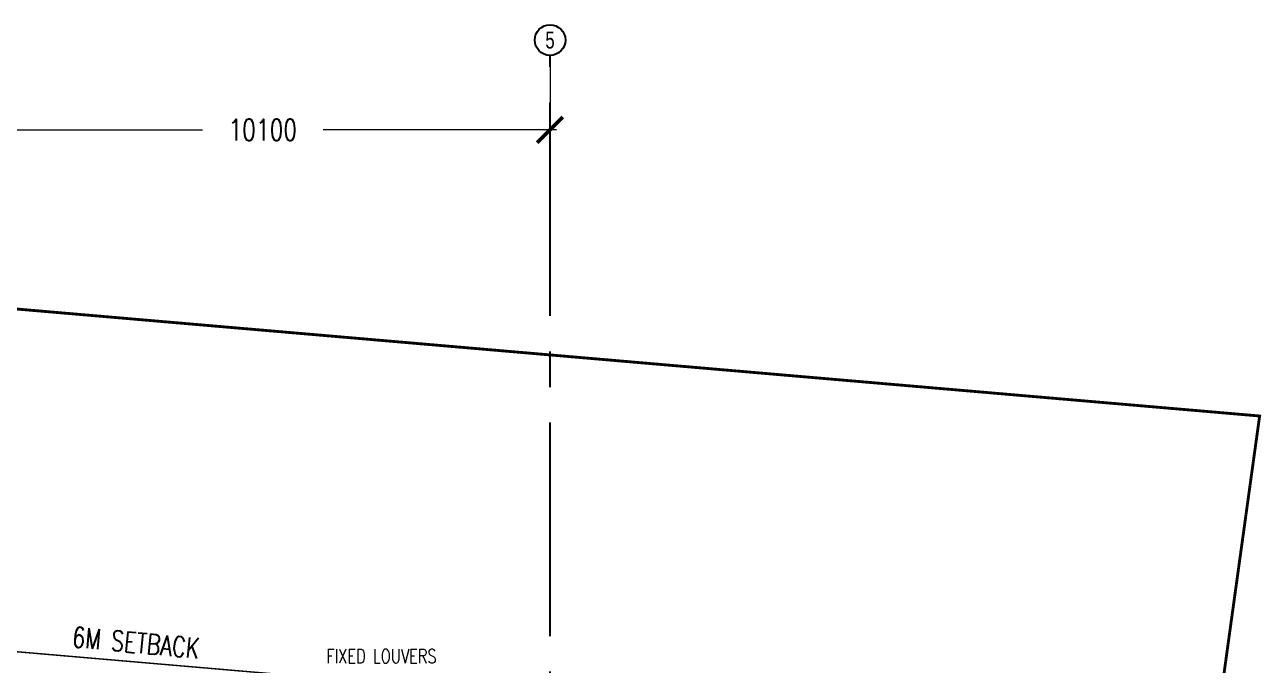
# Model space of a CAD drawing. Header units: millimetres. Extents: x -2076597 to 16308595, y -4402071 to 17875273.
# Drawn here: x -2033182 to -2011445, y -4276876 to -4265621 of the extents above; entities that cross this region are included whole.
import ezdxf
from ezdxf.enums import TextEntityAlignment as Align

# ---------------------------------------------------------------- set-up
doc = ezdxf.new("R2010")
doc.units = ezdxf.units.MM
for name, pattern in [('CENTER', [50.8, 31.75, -6.35, 6.35, -6.35]), ('CENTER2', [1.125, 0.75, -0.125, 0.125, -0.125]), ('DASHDOT', [1, 0.5, -0.25, 0, -0.25])]:
    doc.linetypes.add(name, pattern=pattern)
for name, color, linetype, lineweight in [('A- LIGHT LINE', 8, 'Continuous', 9), ('A-BOUNDARY LINES', 4, 'Continuous', 25), ('A-DETL-GENF', 92, 'Continuous', 9)]:
    doc.layers.add(name, color=color, linetype=linetype, lineweight=lineweight)
for name, color, linetype in [('A-GRIDTXT', 1, 'Continuous'), ('A-PODIUM LYT ARCH', 85, 'Continuous'), ('A-SETBACK', 3, 'Continuous'), ('A-SITE BOUNDARY', 7, 'CENTER'), ('A-TXTROOM', 3, 'Continuous'), ('S-GRID', 252, 'CENTER2')]:
    doc.layers.add(name, color=color, linetype=linetype)
doc.styles.add('ARIAL-GRID', font='arial.ttf', dxfattribs={"width": 0.7, "height": 15})
doc.styles.add('ROMANS', font='romans.shx', dxfattribs={"width": 0.75})
doc.dimstyles.new('DIMB-200', dxfattribs={"dimscale": 150, "dimtxt": 2.5, "dimasz": 3, "dimexe": 1.5, "dimexo": 0, "dimgap": 3, "dimtad": 0, "dimtoh": 1, "dimdec": 0, "dimzin": 0, "dimdsep": 46, "dimtxsty": 'ROMANS', "dimblk": 'ARCHTICK', "dimcen": 3, "dimdle": 0.75, "dimclrd": 8, "dimclre": 8, "dimclrt": 4, "dimazin": 0, "dimtfac": 1, "dimtdec": 0, "dimtix": 1, "dimtofl": 0, "dimtmove": 2, "dimatfit": 3, "dimldrblk": 'DOT', "dimfxl": 0, "dimtolj": 1, "dimtzin": 0, "dimarcsym": 0})

# ---------------------------------------------------------------- blocks, each defined once
blk = doc.blocks.new('_ArchTick')
at = {"color": 0, "linetype": 'ByBlock', "const_width": 0.15}
blk.add_lwpolyline([(-0.5, -0.5), (0.5, 0.5)], dxfattribs=at)
blk = doc.blocks.new('*D38')
at = {"layer": 'A-BOUNDARY LINES', "color": 8, "lineweight": -2, "transparency": 16777216}
for p, q in [((-3731116, -18616910), (-3731116, -18618445)), ((-3721016, -18616910), (-3721016, -18618445)), ((-3731229, -18618220), (-3727125, -18618220)), ((-3720904, -18618220), (-3725007, -18618220))]:
    blk.add_line(p, q, dxfattribs=at)
at = {"layer": 'Defpoints', "color": 0, "transparency": 16777216}
for p in [(-3731116, -18616910), (-3721016, -18616910), (-3731116, -18618220)]:
    blk.add_point(p, dxfattribs=at)
at = {"layer": 'A-BOUNDARY LINES', "color": 8, "lineweight": -2, "transparency": 16777216, "xscale": 450, "yscale": 450, "zscale": 450, "rotation": 180}
blk.add_blockref('_ArchTick', (-3731116, -18618220), dxfattribs=at)
at = {"layer": 'A-BOUNDARY LINES', "color": 8, "lineweight": -2, "transparency": 16777216, "xscale": 450, "yscale": 450, "zscale": 450}
blk.add_blockref('_ArchTick', (-3721016, -18618220), dxfattribs=at)
at = {"layer": 'A-BOUNDARY LINES', "color": 4, "transparency": 16777216, "insert": (-3726066, -18618220), "char_height": 375, "attachment_point": 5, "style": 'ROMANS'}
blk.add_mtext('\\A1;10100', dxfattribs=at)
blk = doc.blocks.new('_Dot')
at = {"color": 0, "linetype": 'ByBlock', "lineweight": -2}
blk.add_line((-0.5, 0), (-1, 0), dxfattribs=at)
at = {"color": 0, "linetype": 'ByBlock', "const_width": 0.5}
blk.add_lwpolyline([(-0.25, 0, 1), (0.25, 0, 1)], format="xyb", close=True, dxfattribs=at)
blk = doc.blocks.new('GRNO')
at = {"layer": 'A-GRIDTXT', "color": 8}
blk.add_circle((0, 0), 450, dxfattribs=at)
at = {"layer": 'A-GRIDTXT', "style": 'ARIAL-GRID', "width": 0.7}
blk.add_attdef('01', text='', height=350, dxfattribs=at).set_placement((0, 0), align=Align.MIDDLE_CENTER)
blk = doc.blocks.new('Family - ___-240295-0_ ground floor')
at = {"layer": 'A-SETBACK', "linetype": 'DASHDOT', "lineweight": -2, "ltscale": 2000, "const_width": 25}
blk.add_lwpolyline([(76480, 233663), (47866, 236124), (29166, 193452), (70915, 193452)], close=True, dxfattribs=at)
at = {"layer": 'A-SITE BOUNDARY', "ltscale": 100, "const_width": 50}
blk.add_lwpolyline([(83289, 239099), (44096, 242471), (19986, 187452), (76141, 187452)], close=True, dxfattribs=at)
at = {"layer": 'A-TXTROOM', "insert": (64668, 235190, 0), "char_height": 356, "attachment_point": 3, "rotation": 354.7224, "style": 'ROMANS'}
blk.add_mtext('6M SETBACK', dxfattribs=at)
blk = doc.blocks.new('2ND & 3RD FLOOR COLUMN')
at = {"layer": 'S-GRID', "ltscale": 5000}
blk.add_line((-3721016, -18677738.7), (-3721016, -18616910.1), dxfattribs=at)
at = {"layer": 'A-PODIUM LYT ARCH'}
ref = blk.add_blockref('GRNO', (-3721016, -18616641.1), dxfattribs=dict(at, xscale=0.5979073243647236, yscale=0.5979073243647236, zscale=0.5979073243647236))
ref.add_attrib('01', '5', dxfattribs={"layer": 'A-GRIDTXT', "height": 299, "style": 'ARIAL-GRID', "width": 0.7}).set_placement((-3721016, -18616641.1), align=Align.MIDDLE_CENTER)
at = {"layer": 'A-BOUNDARY LINES'}
dim = blk.add_linear_dim(base=(-3731116, -18618220), p1=(-3721016, -18616910.2), p2=(-3731116, -18616910.2), dimstyle='DIMB-200', dxfattribs=at)
dim.commit()
dim.dimension.update_dxf_attribs({"geometry": '*D38', "text_midpoint": (-3726066, -18618220)})

msp = doc.modelspace()

# ---------------------------------------------------------------- block references
at = {"layer": 'A- LIGHT LINE'}
msp.add_blockref('2ND & 3RD FLOOR COLUMN', (1697068.2, 14350751.5), dxfattribs=at)
at = {"layer": 'A-DETL-GENF', "color": 8}
msp.add_blockref('Family - ___-240295-0_ ground floor', (-2094762.5, -4511594.9), dxfattribs=at)

# ---------------------------------------------------------------- texts
at = {"layer": 'A-TXTROOM', "insert": (-2028655.1, -4276591.1, 0), "char_height": 250.282, "width": 3684.893, "attachment_point": 1, "style": 'ROMANS'}
msp.add_mtext('\\pi774.28;FIXED LOUVERS', dxfattribs=at)

doc.saveas('drawing.dxf')
